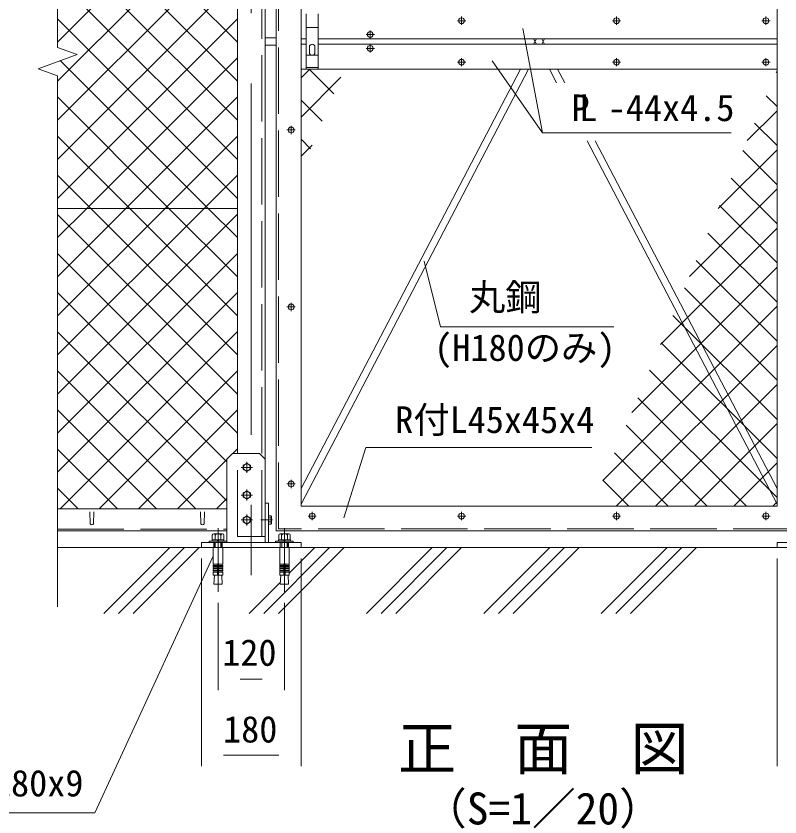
# Model space of a CAD drawing. Units: millimetres, scale not verified. Extents: x -4200 to 4200, y -2970 to 2970.
# Drawn here: x -2513 to -1133, y -531 to 917 of the extents above; entities that cross this region are included whole.
import ezdxf
from ezdxf.enums import TextEntityAlignment as Align

# ---------------------------------------------------------------- set-up
doc = ezdxf.new("R2010")
doc.units = ezdxf.units.MM
doc.header["$LTSCALE"] = 20
doc.linetypes.add('DASHED', pattern=[7.5, 6, -1.5])
doc.linetypes.add('USER1', pattern=[50.8, 31.75, -6.35, 6.35, -6.35])
for name, color, linetype, lineweight in [('0-0_D-STR1', 1, 'Continuous', 18), ('0-1_D-BMK', 2, 'USER1', 13), ('0-2_D-STR3', 3, 'Continuous', 13), ('0-3_D-STR-DIM', 7, 'Continuous', 9), ('0-5_D-STR-TXT', 7, 'Continuous', 9), ('0-6_D-STR2', 7, 'Continuous', 9), ('0-9_D-BGD', 7, 'Continuous', 9), ('0-A_D-DCR-HCH', 7, 'Continuous', 9)]:
    doc.layers.add(name, color=color, linetype=linetype, lineweight=lineweight)
doc.layers.add('0-8_D-TTL-TXT', color=7, linetype='Continuous')
doc.styles.add('ＭＳ ゴシック', font='')
doc.styles.get('ＭＳ ゴシック').set_extended_font_data('MS Gothic')

msp = doc.modelspace()

# ---------------------------------------------------------------- linework, layer by layer
at = {"layer": '0-0_D-STR1'}
for p, q in [((-2113.03, 1771.37), (-2113.03, 126.37)), ((-1998.03, 31.37), (-1998.03, 1711.37)), ((-1138.03, 1711.37), (-1138.03, 31.37)), ((-2063.03, -23.63), (-2063.03, 1651.37)), ((-1989.02, 876.37), (-1998.03, 876.37)), ((-1138.03, 876.37), (-1967.02, 876.37)), ((-1989.02, 866.37), (-1998.03, 866.37)), ((-1138.03, 866.37), (-1967.02, 866.37)), ((-1138.03, 821.37), (-1998.03, 821.37)), ((-1138.03, 31.37), (-1998.03, 31.37)), ((-1998.03, 31.37), (-1138.03, 31.37)), ((-2132.03, 26.37), (-2438.03, 26.37)), ((-2379.03, -0.5), (-2379.78, 21)), ((-2373.03, -0.5), (-2372.28, 21)), ((-2179.03, -0.5), (-2179.78, 21)), ((-2173.03, -0.5), (-2172.28, 21)), ((-2438.03, -13.63), (-2132.03, -13.63))]:
    msp.add_line(p, q, dxfattribs=at)
at = {"layer": '0-0_D-STR1', "linetype": 'DASHED'}
for p, q in [((-2039.03, -9.63), (-2039.03, 1752.37)), ((-2069.03, -23.63), (-2069.03, 1651.37)), ((-2113.03, -23.63), (-2113.03, 126.37)), ((-2438.03, -10.63), (-2132.03, -10.63)), ((-1097.03, -9.63), (-2039.03, -9.63)), ((-2113.03, -23.63), (-2063.03, -23.63))]:
    msp.add_line(p, q, dxfattribs=at)
at = {"layer": '0-0_D-STR1'}
msp.add_lwpolyline([(-1093.03, 1756.37), (-1093.03, -13.63), (-2043.03, -13.63), (-2043.03, 1756.37)], close=True, dxfattribs=at)
for centre in [(-2376.03, 0.75), (-2176.03, 0.75)]:
    msp.add_arc(centre, 3.25, 202.61986, 337.38014, dxfattribs=at)
at = {"layer": '0-1_D-BMK'}
for p, q in [((-2088.03, 1811.37), (-2088.03, -143.63)), ((-1708.03, 916.31), (-1708.03, 901.43)), ((-1428.03, 916.31), (-1428.03, 901.43)), ((-1158.03, 916.31), (-1158.03, 901.43)), ((-1700.59, 908.87), (-1715.47, 908.87)), ((-1420.59, 908.87), (-1435.47, 908.87)), ((-1150.59, 908.87), (-1165.47, 908.87)), ((-1865.59, 883.87), (-1880.47, 883.87)), ((-1873.03, 891.31), (-1873.03, 876.43)), ((-1865.59, 858.87), (-1880.47, 858.87)), ((-1873.03, 866.31), (-1873.03, 851.43)), ((-1708.03, 841.31), (-1708.03, 826.43)), ((-1428.03, 841.31), (-1428.03, 826.43)), ((-1158.03, 841.31), (-1158.03, 826.43)), ((-1700.59, 833.87), (-1715.47, 833.87)), ((-1420.59, 833.87), (-1435.47, 833.87)), ((-1150.59, 833.87), (-1165.47, 833.87)), ((-2008.59, 711.37), (-2023.47, 711.37)), ((-2016.03, 718.81), (-2016.03, 703.93)), ((-2008.59, 391.37), (-2023.47, 391.37)), ((-2016.03, 398.81), (-2016.03, 383.93)), ((-2086.03, 101.37), (-2106.03, 101.37)), ((-2096.03, 111.37), (-2096.03, 91.37)), ((-2016.03, 78.81), (-2016.03, 63.93)), ((-2096.03, 61.37), (-2096.03, 41.37)), ((-2008.59, 71.37), (-2023.47, 71.37)), ((-2086.03, 51.37), (-2106.03, 51.37)), ((-2096.03, 16.37), (-2096.03, -3.63)), ((-1978.03, 20.81), (-1978.03, 5.93)), ((-1708.03, 20.81), (-1708.03, 5.93)), ((-1428.03, 20.81), (-1428.03, 5.93)), ((-1158.03, 20.81), (-1158.03, 5.93)), ((-2086.03, 6.37), (-2106.03, 6.37)), ((-2070.52, 6.37), (-2049.53, 6.37)), ((-1970.59, 13.37), (-1985.47, 13.37)), ((-1700.59, 13.37), (-1715.47, 13.37)), ((-1420.59, 13.37), (-1435.47, 13.37)), ((-1150.59, 13.37), (-1165.47, 13.37)), ((-2148.03, -8.73), (-2148.03, -123.72)), ((-2028.03, -8.73), (-2028.03, -123.72))]:
    msp.add_line(p, q, dxfattribs=at)
at = {"layer": '0-2_D-STR3'}
for p, q in [((-1989.03, 921.37), (-1989.03, 821.37)), ((-1967.03, 921.37), (-1967.03, 821.37)), ((-2063.03, 877.87), (-2043.03, 877.87)), ((-1577.98, 876.37), (-1572.75, 866.37)), ((-1577.98, 866.37), (-1572.75, 876.37)), ((-1563.3, 876.37), (-1558.08, 866.37)), ((-1563.3, 866.37), (-1558.08, 876.37)), ((-2063.03, 864.87), (-2043.03, 864.87)), ((-1983.03, 851.37), (-1983.03, 861.37)), ((-1973.03, 851.37), (-1973.03, 861.37)), ((-1998.03, 35.07), (-1586.84, 821.37)), ((-1998.03, 63.12), (-1601.51, 821.37)), ((-1549.21, 821.37), (-1536.38, 796.83)), ((-1534.54, 821.37), (-1521.71, 796.83)), ((-1481.37, 691.63), (-1138.03, 35.07)), ((-1466.7, 691.63), (-1138.03, 63.12)), ((-2438.03, 569.62), (-2113.03, 569.62)), ((-2122.03, 126.37), (-2132.03, 116.37)), ((-2132.03, 116.37), (-2132.03, -34.63)), ((-2073.03, 126.37), (-2122.03, 126.37)), ((-2073.03, 126.37), (-2063.03, 116.37)), ((-2063.03, -34.63), (-2063.03, 116.37)), ((-2057.03, 36.37), (-2063.03, 36.37)), ((-2057.03, 36.37), (-2057.03, -34.63)), ((-2057.03, 13.87), (-2052.42, 13.87)), ((-2057.03, 13.87), (-2057.03, -1.14)), ((-2057.03, 10.12), (-2052.42, 10.12)), ((-2057.03, 2.61), (-2052.42, 2.61)), ((-2051.73, 12.67), (-2052.42, 13.87)), ((-2051.73, 0.07), (-2052.42, -1.14)), ((-2051.73, 12.67), (-2051.73, 0.07)), ((-2057.03, -1.14), (-2052.42, -1.14)), ((-2036.68, -43.63), (-2019.38, -43.63))]:
    msp.add_line(p, q, dxfattribs=at)
at = {"layer": '0-2_D-STR3', "linetype": 'DASHED'}
for p, q in [((-1967.03, 896.37), (-1989.03, 896.37)), ((-1989.03, 846.37), (-1967.03, 846.37)), ((-1967.03, 824.37), (-1989.03, 824.37)), ((-2155.53, -43.63), (-2155.53, -34.63)), ((-2140.53, -43.63), (-2140.53, -34.63)), ((-2035.53, -43.63), (-2035.53, -34.63)), ((-2020.53, -43.63), (-2020.53, -34.63))]:
    msp.add_line(p, q, dxfattribs=at)
at = {"layer": '0-2_D-STR3', "lineweight": 18}
for p, q in [((-2158.42, -29.33), (-2158.42, -21.03)), ((-2155.82, -18.53), (-2140.23, -18.53)), ((-2142.03, -18.53), (-2154.03, -18.53)), ((-2153.22, -29.33), (-2153.22, -21.03)), ((-2142.83, -29.33), (-2142.83, -21.03)), ((-2137.63, -21.03), (-2137.63, -29.33)), ((-2038.42, -21.03), (-2038.42, -29.33)), ((-2020.23, -18.53), (-2035.82, -18.53)), ((-2034.03, -18.53), (-2022.03, -18.53)), ((-2033.22, -29.33), (-2033.22, -21.03)), ((-2022.83, -29.33), (-2022.83, -21.03)), ((-2017.63, -29.33), (-2017.63, -21.03)), ((-2164.03, -34.63), (-2164.03, -32.33)), ((-2164.03, -32.33), (-2132.03, -32.33)), ((-2132.03, -34.63), (-2164.03, -34.63)), ((-2158.78, -29.33), (-2137.28, -29.33)), ((-2158.78, -32.33), (-2158.78, -29.33)), ((-2137.28, -32.33), (-2158.78, -32.33)), ((-2137.63, -29.33), (-2158.42, -29.33)), ((-2154.03, -43.63), (-2154.03, -34.63)), ((-2152.95, -43.63), (-2152.95, -34.63)), ((-2149.53, -32.33), (-2148.72, -29.33)), ((-2146.53, -29.33), (-2147.33, -32.33)), ((-2143.11, -43.63), (-2143.11, -34.63)), ((-2142.03, -34.63), (-2142.03, -43.63)), ((-2137.28, -29.33), (-2137.28, -32.33)), ((-2132.03, -32.33), (-2132.03, -34.63)), ((-2044.03, -32.33), (-2044.03, -34.63)), ((-2012.03, -32.33), (-2044.03, -32.33)), ((-2044.03, -34.63), (-2012.03, -34.63)), ((-2017.28, -29.33), (-2038.78, -29.33)), ((-2038.78, -29.33), (-2038.78, -32.33)), ((-2038.78, -32.33), (-2017.28, -32.33)), ((-2038.42, -29.33), (-2017.63, -29.33)), ((-2032.94, -43.63), (-2032.94, -34.63)), ((-2029.53, -29.33), (-2028.72, -32.33)), ((-2026.53, -32.33), (-2027.33, -29.33)), ((-2023.1, -43.63), (-2023.1, -34.63)), ((-2022.02, -43.63), (-2022.02, -34.63)), ((-2017.28, -32.33), (-2017.28, -29.33)), ((-2012.03, -34.63), (-2012.03, -32.33)), ((-2156.68, -43.63), (-2156.68, -73.67)), ((-2139.38, -43.63), (-2139.38, -73.67)), ((-2036.68, -43.63), (-2036.68, -73.67)), ((-2019.38, -43.63), (-2019.38, -73.67)), ((-2149.03, -73.67), (-2156.68, -73.67)), ((-2156.68, -76.17), (-2156.24, -73.71)), ((-2156.68, -76.17), (-2149.03, -76.17)), ((-2156.68, -76.17), (-2156.68, -77.67)), ((-2156.68, -77.67), (-2149.03, -77.67)), ((-2156.68, -80.17), (-2156.24, -77.71)), ((-2156.68, -80.17), (-2149.03, -80.17)), ((-2156.68, -80.17), (-2156.68, -81.67)), ((-2156.68, -81.67), (-2149.03, -81.67)), ((-2156.68, -84.17), (-2156.24, -81.71)), ((-2156.68, -84.17), (-2149.03, -84.17)), ((-2156.68, -84.17), (-2156.68, -85.67)), ((-2156.68, -85.67), (-2149.03, -85.67)), ((-2156.68, -88.13), (-2156.24, -85.67)), ((-2149.03, -73.67), (-2149.03, -93.63)), ((-2147.03, -73.67), (-2147.03, -93.63)), ((-2147.03, -73.67), (-2139.38, -73.67)), ((-2139.38, -76.17), (-2147.03, -76.17)), ((-2139.38, -77.67), (-2147.03, -77.67)), ((-2139.38, -80.17), (-2147.03, -80.17)), ((-2139.38, -81.67), (-2147.03, -81.67)), ((-2139.38, -84.17), (-2147.03, -84.17)), ((-2139.38, -85.67), (-2147.03, -85.67)), ((-2139.38, -76.17), (-2139.81, -73.71)), ((-2139.38, -80.17), (-2139.81, -77.71)), ((-2139.38, -84.17), (-2139.81, -81.71)), ((-2139.38, -88.13), (-2139.81, -85.67)), ((-2139.38, -76.17), (-2139.38, -77.67)), ((-2139.38, -80.17), (-2139.38, -81.67)), ((-2139.38, -84.17), (-2139.38, -85.67)), ((-2029.03, -73.67), (-2036.68, -73.67)), ((-2036.68, -76.17), (-2036.24, -73.71)), ((-2036.68, -76.17), (-2029.03, -76.17)), ((-2036.68, -76.17), (-2036.68, -77.67)), ((-2036.68, -77.67), (-2029.03, -77.67)), ((-2036.68, -80.17), (-2036.24, -77.71)), ((-2036.68, -80.17), (-2029.03, -80.17)), ((-2036.68, -80.17), (-2036.68, -81.67)), ((-2036.68, -81.67), (-2029.03, -81.67)), ((-2036.68, -84.17), (-2036.24, -81.71)), ((-2036.68, -84.17), (-2029.03, -84.17)), ((-2036.68, -84.17), (-2036.68, -85.67)), ((-2036.68, -88.13), (-2036.24, -85.67)), ((-2036.68, -85.67), (-2029.03, -85.67)), ((-2029.03, -73.67), (-2029.03, -93.63)), ((-2027.03, -73.67), (-2019.38, -73.67)), ((-2027.03, -73.67), (-2027.03, -93.63)), ((-2019.38, -76.17), (-2027.03, -76.17)), ((-2019.38, -77.67), (-2027.03, -77.67)), ((-2019.38, -80.17), (-2027.03, -80.17)), ((-2019.38, -81.67), (-2027.03, -81.67)), ((-2019.38, -84.17), (-2027.03, -84.17)), ((-2019.38, -85.67), (-2027.03, -85.67)), ((-2019.38, -76.17), (-2019.81, -73.71)), ((-2019.38, -80.17), (-2019.81, -77.71)), ((-2019.38, -84.17), (-2019.81, -81.71)), ((-2019.38, -88.13), (-2019.81, -85.67)), ((-2019.38, -76.17), (-2019.38, -77.67)), ((-2019.38, -80.17), (-2019.38, -81.67)), ((-2019.38, -84.17), (-2019.38, -85.67)), ((-2156.68, -88.13), (-2149.03, -88.13)), ((-2156.68, -88.13), (-2156.68, -93.63)), ((-2139.38, -93.63), (-2156.68, -93.63)), ((-2154.69, -93.63), (-2155.6, -109.73)), ((-2139.38, -88.13), (-2147.03, -88.13)), ((-2141.36, -93.63), (-2140.45, -109.73)), ((-2139.38, -88.13), (-2139.38, -93.63)), ((-2036.68, -88.13), (-2029.03, -88.13)), ((-2036.68, -88.13), (-2036.68, -93.63)), ((-2036.68, -93.63), (-2019.38, -93.63)), ((-2034.69, -93.63), (-2035.6, -109.73)), ((-2019.38, -88.13), (-2027.03, -88.13)), ((-2021.36, -93.63), (-2020.45, -109.73)), ((-2019.38, -88.13), (-2019.38, -93.63)), ((-2155.6, -109.73), (-2140.45, -109.73)), ((-2020.45, -109.73), (-2035.6, -109.73))]:
    msp.add_line(p, q, dxfattribs=at)
at = {"layer": '0-2_D-STR3'}
for points in [[(-2089.53, 105.12), (-2096.03, 108.87), (-2102.53, 105.12), (-2102.53, 97.61), (-2096.03, 93.86), (-2089.53, 97.61)], [(-2089.53, 55.12), (-2096.03, 58.87), (-2102.53, 55.12), (-2102.53, 47.61), (-2096.03, 43.86), (-2089.53, 47.61)], [(-2089.53, 10.12), (-2096.03, 13.87), (-2102.53, 10.12), (-2102.53, 2.61), (-2096.03, -1.14), (-2089.53, 2.61)], [(-1998.03, -43.63), (-2178.03, -43.63), (-2178.03, -34.63), (-1998.03, -34.63)], [(-1138.03, -43.63), (-958.03, -43.63), (-958.03, -34.63), (-1138.03, -34.63)]]:
    msp.add_lwpolyline(points, close=True, dxfattribs=at)
for centre, radius in [((-1708.03, 908.87), 5.25), ((-1428.03, 908.87), 5.25), ((-1158.03, 908.87), 5.25), ((-1873.03, 883.87), 5.25), ((-1873.03, 858.87), 5.25), ((-1708.03, 833.87), 5.25), ((-1428.03, 833.87), 5.25), ((-1158.03, 833.87), 5.25), ((-2016.03, 711.37), 5.25), ((-2016.03, 391.37), 5.25), ((-2096.03, 101.37), 6.25), ((-2016.03, 71.37), 5.25), ((-2096.03, 51.37), 6.25), ((-1978.03, 13.37), 5.25), ((-1708.03, 13.37), 5.25), ((-1428.03, 13.37), 5.25), ((-1158.03, 13.37), 5.25), ((-2096.03, 6.37), 6.25)]:
    msp.add_circle(centre, radius, dxfattribs=at)
for centre, radius, start, end in [((-1978.03, 861.37), 5, 0.00035, 180.00001), ((-1978.03, 851.37), 5, 180.00002, 0.00001), ((-2055.16, 11.99), 3.32, 325.61585, 34.38415), ((-2064.26, 6.37), 12.42, 342.4121, 17.5879), ((-2055.16, 0.74), 3.32, 325.61585, 34.38415)]:
    msp.add_arc(centre, radius, start, end, dxfattribs=at)
at = {"layer": '0-2_D-STR3', "lineweight": 18}
for centre, radius, start, end in [((-2155.82, -21.13), 2.6, 2.20423, 177.79577), ((-2148.03, -25.18), 6.65, 38.61324, 141.38676), ((-2140.23, -21.13), 2.6, 2.20423, 177.79577), ((-2035.82, -21.13), 2.6, 2.20423, 177.79577), ((-2028.03, -25.18), 6.65, 38.61324, 141.38676), ((-2020.23, -21.13), 2.6, 2.20423, 177.79577), ((-2148.03, -73.67), 1, 0, 180), ((-2028.03, -73.67), 1, 0, 180)]:
    msp.add_arc(centre, radius, start, end, dxfattribs=at)
at = {"layer": '0-3_D-STR-DIM'}
for p, q in [((-2438.03, 1820.82), (-2438.03, 860.59)), ((-2402.79, 847.77), (-2438.03, 860.59)), ((-2473.26, 822.12), (-2402.79, 847.77)), ((-2438.03, 809.29), (-2473.26, 822.12)), ((-2438.03, 809.29), (-2438.03, -150.94)), ((-2178.03, -63.63), (-2178.03, -438.64)), ((-1998.03, -63.63), (-1998.03, -438.64)), ((-1138.03, -63.63), (-1138.03, -438.64)), ((-2148.03, -143.72), (-2148.03, -301.46)), ((-2028.03, -143.72), (-2028.03, -301.46)), ((-2108.03, -281.46), (-2068.03, -281.46)), ((-2138.03, -418.64), (-2038.03, -418.64))]:
    msp.add_line(p, q, dxfattribs=at)
at = {"layer": '0-5_D-STR-TXT'}
msp.add_line((-1561.9, 705.96), (-1597.53, 894.71), dxfattribs=at)
for points in [[(-1220.87, 705.96), (-1561.9, 705.96), (-1652.68, 836.25)], [(-1433.19, 355.35), (-1746.25, 355.35), (-1775.54, 474.27)], [(-1472.9, 137.49), (-1880.93, 137.49), (-1920.55, 9.99)], [(-3131.82, -523.35), (-2370.53, -523.35), (-2157.51, -60.47)]]:
    msp.add_lwpolyline(points, dxfattribs=at)
at = {"layer": '0-6_D-STR2'}
for p, q in [((-2438.03, 870.31), (-2148.72, 1159.62)), ((-2113.03, 870.22), (-2402.43, 1159.62)), ((-2438.03, 799.6), (-2113.03, 1124.6)), ((-2113.03, 799.51), (-2438.03, 1124.51)), ((-2438.03, 728.89), (-2113.03, 1053.89)), ((-2113.03, 728.8), (-2438.03, 1053.8)), ((-2438.03, 658.18), (-2113.03, 983.18)), ((-2113.03, 658.08), (-2438.03, 983.08)), ((-2438.03, 587.47), (-2113.03, 912.47)), ((-2113.03, 587.37), (-2438.03, 912.37)), ((-2385.17, 569.62), (-2113.03, 841.76)), ((-1998.03, 805.34), (-1982, 821.37)), ((-1938.77, 776.67), (-1983.47, 821.37)), ((-1139.86, 814.98), (-1138.03, 816.81)), ((-1998.03, 734.63), (-1926.07, 806.58)), ((-2236.69, 569.62), (-2438.03, 770.95)), ((-2314.46, 569.62), (-2113.03, 771.05)), ((-1138.03, 753.74), (-1157.56, 773.28)), ((-1959.84, 727.03), (-1998.03, 765.22)), ((-1192, 692.13), (-1138.03, 746.1)), ((-1138.03, 683.03), (-1178.62, 723.63)), ((-2307.4, 569.62), (-2438.03, 700.24)), ((-2243.75, 569.62), (-2113.03, 700.34)), ((-1980.9, 677.38), (-1998.03, 694.51)), ((-1998.03, 663.92), (-1978.21, 683.73)), ((-1244.13, 569.28), (-1138.03, 675.39)), ((-1138.03, 612.32), (-1199.69, 673.99)), ((-2378.11, 569.62), (-2438.03, 629.53)), ((-2173.03, 569.62), (-2113.03, 629.63)), ((-1138.03, 541.61), (-1220.76, 624.35)), ((-1296.27, 446.43), (-1138.03, 604.68)), ((-2438.03, 516.76), (-2385.17, 569.62)), ((-2438.03, 446.05), (-2314.46, 569.62)), ((-2438.03, 375.34), (-2243.75, 569.62)), ((-2438.03, 304.63), (-2173.03, 569.62)), ((-2113.03, 304.53), (-2378.11, 569.62)), ((-2113.03, 375.24), (-2307.4, 569.62)), ((-2113.03, 445.95), (-2236.69, 569.62)), ((-1138.03, 470.9), (-1241.83, 574.71)), ((-2438.03, 233.92), (-2113.03, 558.92)), ((-2113.03, 233.82), (-2438.03, 558.82)), ((-1348.41, 323.58), (-1138.03, 533.97)), ((-1138.03, 400.19), (-1262.9, 525.06)), ((-2438.03, 163.21), (-2113.03, 488.21)), ((-2113.03, 163.11), (-2438.03, 488.11)), ((-1138.03, 329.48), (-1283.97, 475.42)), ((-1400.55, 200.73), (-1138.03, 463.26)), ((-1138.03, 258.77), (-1305.04, 425.78)), ((-2438.03, 92.49), (-2113.03, 417.49)), ((-2132.03, 111.4), (-2438.03, 417.4)), ((-1452.68, 77.89), (-1138.03, 392.55)), ((-1138.03, 188.06), (-1326.1, 376.14)), ((-2132.03, 40.69), (-2438.03, 346.69)), ((-2433.44, 26.37), (-2113.03, 346.78)), ((-1428.49, 31.37), (-1138.03, 321.83)), ((-1138.03, 117.35), (-1347.17, 326.5)), ((-2188.42, 26.37), (-2438.03, 275.98)), ((-2362.73, 26.37), (-2113.03, 276.07)), ((-1138.03, 46.64), (-1368.24, 276.85)), ((-1357.78, 31.37), (-1138.03, 251.12)), ((-1193.47, 31.37), (-1389.31, 227.21)), ((-2259.13, 26.37), (-2438.03, 205.27)), ((-2292.02, 26.37), (-2113.03, 205.36)), ((-1264.18, 31.37), (-1410.38, 177.57)), ((-1287.07, 31.37), (-1138.03, 180.41)), ((-2329.84, 26.37), (-2438.03, 134.56)), ((-2121.31, 126.37), (-2113.03, 134.65)), ((-1334.89, 31.37), (-1431.45, 127.93)), ((-2221.31, 26.37), (-2132.03, 115.65)), ((-1216.36, 31.37), (-1138.03, 109.7)), ((-1405.6, 31.37), (-1452.52, 78.28)), ((-2400.55, 26.37), (-2438.03, 63.85)), ((-2150.6, 26.37), (-2132.03, 44.94)), ((-1145.65, 31.37), (-1138.03, 38.99))]:
    msp.add_line(p, q, dxfattribs=at)
msp.add_lwpolyline([(-2113.03, 516.66), (-2165.98, 569.62), (-2433.1, 836.73)], dxfattribs=at)
at = {"layer": '0-9_D-BGD'}
msp.add_line((-2438.03, -43.63), (-698.03, -43.63), dxfattribs=at)
at = {"layer": '0-A_D-DCR-HCH'}
for p, q in [((-2354.22, -162.69), (-2235.16, -43.63)), ((-2327.71, -162.69), (-2208.65, -43.63)), ((-2301.19, -162.69), (-2182.13, -43.63)), ((-2065.57, -162.69), (-1946.51, -43.63)), ((-2039.06, -162.69), (-1920, -43.63)), ((-2019.38, -89.98), (-1973.03, -43.63)), ((-1879.96, -162.69), (-1760.9, -43.63)), ((-1853.44, -162.69), (-1734.38, -43.63)), ((-1826.93, -162.69), (-1707.86, -43.63)), ((-1667.83, -162.69), (-1548.77, -43.63)), ((-1641.31, -162.69), (-1522.25, -43.63)), ((-1614.79, -162.69), (-1495.73, -43.63)), ((-1455.7, -162.69), (-1336.63, -43.63)), ((-1429.18, -162.69), (-1310.12, -43.63)), ((-1402.66, -162.69), (-1283.6, -43.63)), ((-2092.09, -162.69), (-2035.39, -105.99))]:
    msp.add_line(p, q, dxfattribs=at)

# ---------------------------------------------------------------- texts
at = {"layer": '0-3_D-STR-DIM', "style": 'ＭＳ ゴシック'}
for s, p in [('120', (-2140.55, -271.8)), ('180', (-2138.95, -410.5))]:
    msp.add_text(s, height=48.09, dxfattribs=at).set_placement(p, align=Align.BOTTOM_LEFT)
at = {"layer": '0-5_D-STR-TXT', "style": 'ＭＳ ゴシック'}
for s, p in [('P -44x4.5', (-1509.45, 712.96)), ('L', (-1495.6, 712.96)), ('丸鋼', (-1694.56, 370.48)), ('(H180のみ)', (-1757.48, 279.36)), ('R付L45x45x4', (-1827.98, 149.07)), (' 180x180x9', (-2718.34, -507.95))]:
    msp.add_text(s, height=48.09, dxfattribs=at).set_placement(p, align=Align.BOTTOM_LEFT)
at = {"layer": '0-8_D-TTL-TXT', "style": 'ＭＳ ゴシック'}
for s, height, p in [('正\u3000面\u3000図', 76.98, (-1822.92, -468.31)), ('（S=1／20）', 57.77, (-1777.44, -561.51))]:
    msp.add_text(s, height=height, dxfattribs=at).set_placement(p, align=Align.BOTTOM_LEFT)

doc.saveas('drawing.dxf')
